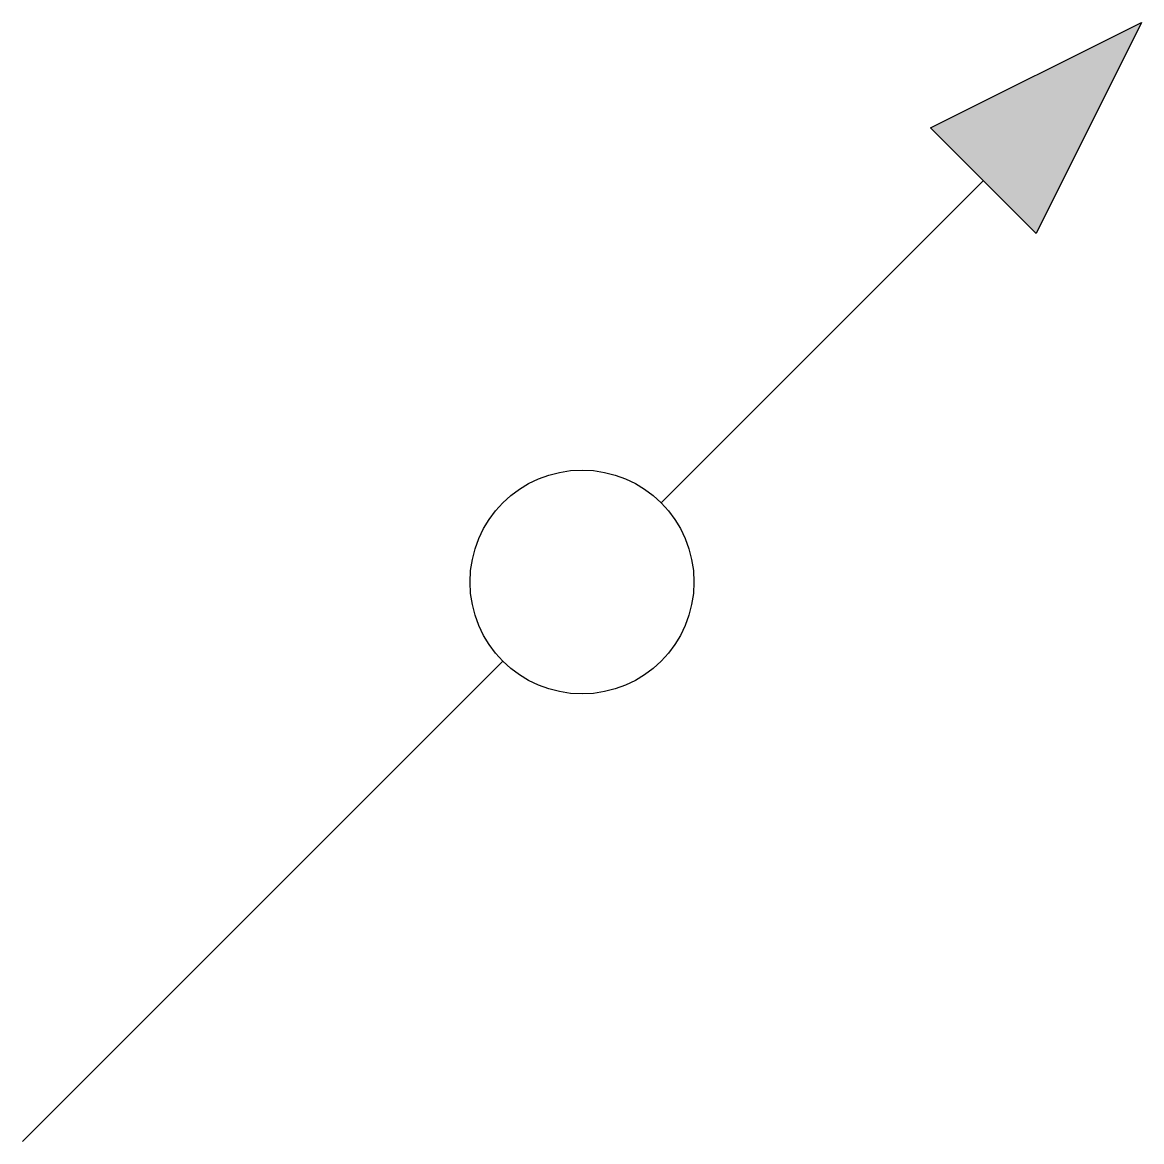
# Model space of a CAD drawing. Header units: millimetres. Extents: x -281 to 281, y -281 to 281.
import ezdxf

# ---------------------------------------------------------------- set-up
doc = ezdxf.new("R2010")
doc.units = ezdxf.units.MM

msp = doc.modelspace()

# ---------------------------------------------------------------- hatches: boundary and pattern name
at = {"linetype": 'ByBlock', "lineweight": -2}
h = msp.add_hatch(color=0, dxfattribs=at)
h.dxf.hatch_style = 1
h.paths.add_polyline_path([(281.25, 281.25), (175.18, 228.22), (228.22, 175.18)])

# ---------------------------------------------------------------- linework, layer by layer
at = {"color": 0, "linetype": 'ByBlock', "lineweight": -2}
for p, q in [((39.77, 39.77), (201.7, 201.7)), ((-281.25, -281.25), (-39.77, -39.77))]:
    msp.add_line(p, q, dxfattribs=at)
msp.add_lwpolyline([(175.18, 228.22), (281.25, 281.25), (228.22, 175.18), (175.18, 228.22)], dxfattribs=at)
msp.add_circle((0, 0), 56.25, dxfattribs=at)

doc.saveas('drawing.dxf')
